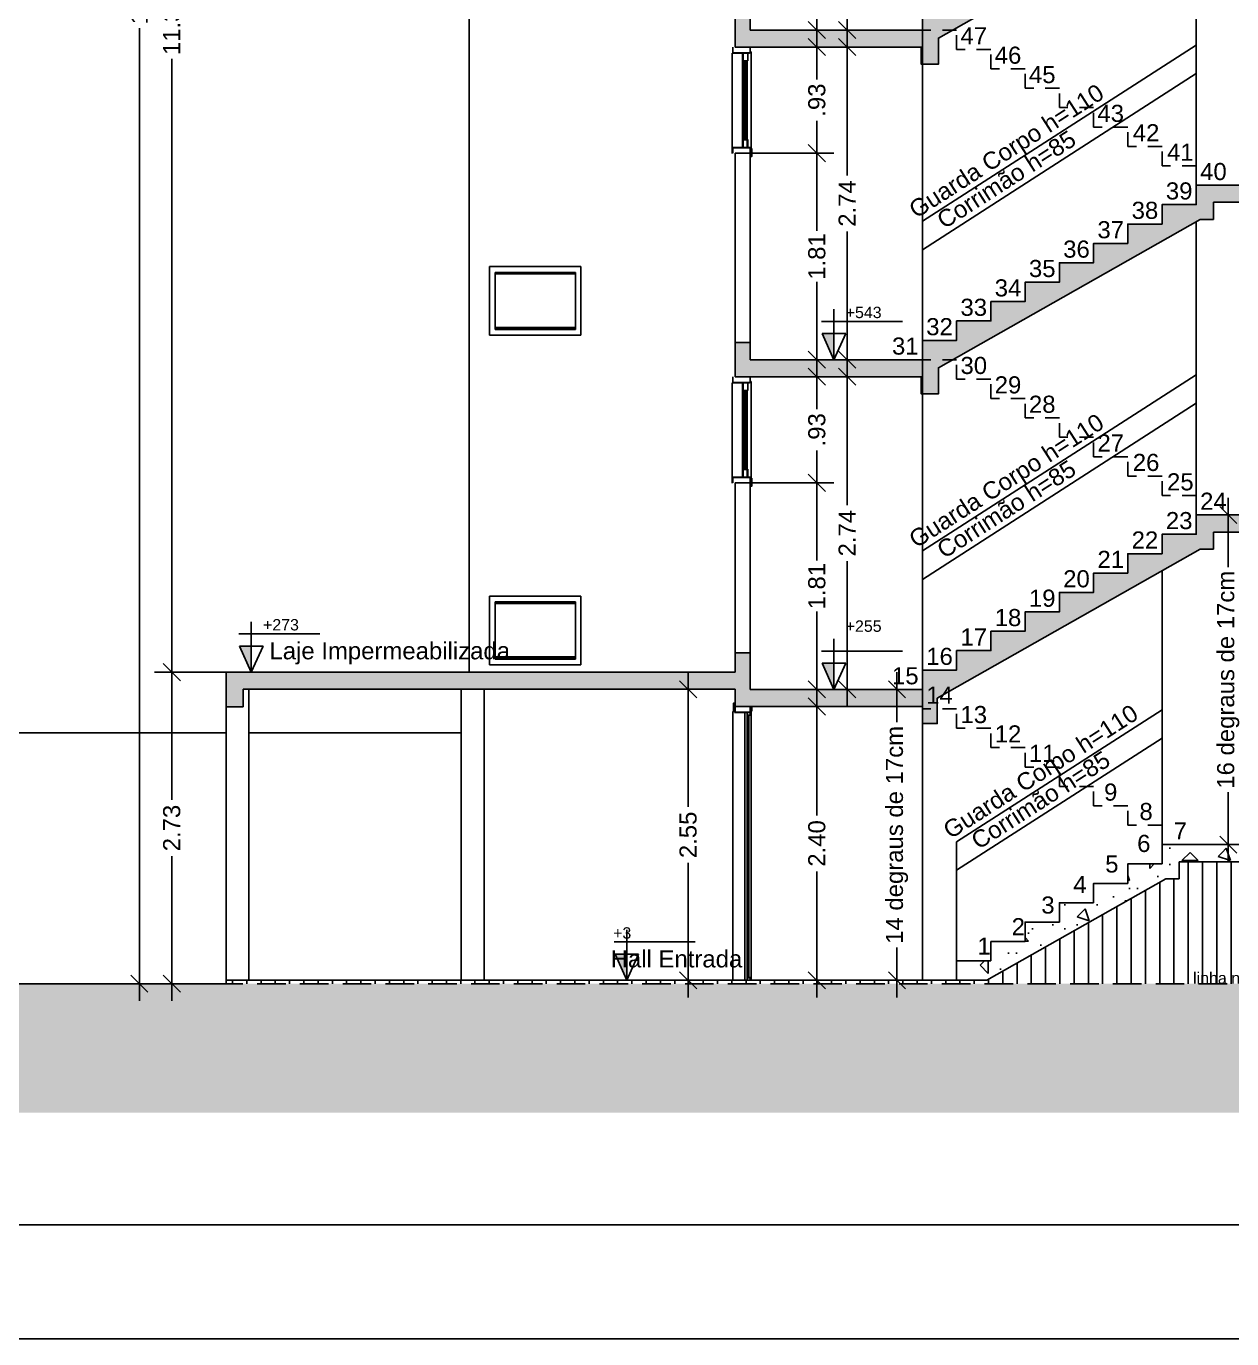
# Model space of a CAD drawing. Extents: x -120 to 1117, y 5 to 675.
# Drawn here: x 130.17 to 140.73, y 69.4 to 80.91 of the extents above; entities that cross this region are included whole.
import ezdxf
from ezdxf.enums import TextEntityAlignment as Align

# ---------------------------------------------------------------- set-up
doc = ezdxf.new("R2010")
doc.units = 0
doc.header["$MEASUREMENT"] = 0
doc.linetypes.add('HIDDEN', pattern=[0.375, 0.25, -0.125])
doc.layers.get('0').update_dxf_attribs({"linetype": 'CONTINUOUS'})
doc.layers.get('DEFPOINTS').update_dxf_attribs({"linetype": 'CONTINUOUS'})
for name, color, linetype in [('carimbo', 4, 'CONTINUOUS'), ('cota', 1, 'CONTINUOUS'), ('ESQUADRIA', 7, 'CONTINUOUS'), ('LINVISTA', 4, 'CONTINUOUS'), ('nivel', 4, 'CONTINUOUS'), ('parede', 2, 'CONTINUOUS'), ('projecao', 4, 'HIDDEN'), ('texto', 7, 'CONTINUOUS')]:
    doc.layers.add(name, color=color, linetype=linetype)
doc.styles.add('PADRAO_TXT', font='arial.ttf')
doc.styles.get("Standard").update_dxf_attribs({"font": 'arial.ttf'})
doc.dimstyles.new('cotass', dxfattribs={"dimtxt": 0.15, "dimasz": 0.15, "dimexe": 0.15, "dimexo": 0, "dimgap": 0.05, "dimtad": 0, "dimzin": 4, "dimdsep": 46, "dimtxsty": 'Standard', "dimblk": 'OBLIQUE', "dimcen": 0, "dimdle": 0.15, "dimclrd": 256, "dimclrt": 4, "dimadec": 0, "dimazin": 1, "dimtfac": 1, "dimtix": 1, "dimtofl": 0, "dimtmove": 0, "dimatfit": 3, "dimldrblk": 'OPEN30', "dimfxl": 0, "dimtolj": 1, "dimtzin": 0, "dimlwd": -1, "dimarcsym": 0})
pattern_1 = [(90, (89.1, 64.6121), (-0.70711, 0.70711), [0.14142, -0.28285, 0.07071, -0.42426, 0.14142, -0.3535536]), (180, (89.52426, 65.1071), (-0.70711, -0.70711), [0.141421, -0.21213, 0.07071, -0.35355, 0.141421, -0.4949816]), (108.43495, (89.1, 64.4), (-0.7071068, 0.7071068), [0.1118, -0.4472, 0.1118, -0.447234]), (161.56505, (89.1, 64.4), (-0.7071068, 0.7071068), [0.1118, -0.4472, 0.1118, -0.447234]), (45, (89.0293, 64.4707), (-0.707107, 0.707107), [0.05, -0.4, 0.1, -0.4, 0.05]), (45, (88.9232, 64.5768), (-0.707107, 0.707107), [-0.15, 0.1, -0.4, 0, -0.35, 0]), (45, (88.8879, 64.6121), (-0.707107, 0.707107), [-0.4, 0, -0.3, 0.1, -0.2, 0]), (45, (88.7818, 64.7182), (-0.707107, 0.707107), [-0.2, 0, -0.25, 0.1, -0.45, 0]), (45, (88.6757, 64.8243), (-0.707107, 0.707107), [-0.2, 0.1, -0.4, 0.1, -0.2, 0]), (45, (88.499, 65.001), (-0.707107, 0.707107), [-0.15, 0.1, -0.2, 0, -0.55, 0]), (45, (88.4636, 65.0364), (-0.707107, 0.707107), [-0.2, 0, -0.6, 0.1, -0.1, 0]), (135, (88.9939, 64.5768), (-0.707107, -0.707107), [-0.3, 0, -0.3, 0, -0.4, 0]), (135, (89.2061, 64.5061), (-0.707107, -0.707107), [-0.15, 0.1, -0.4, 0, -0.35, 0]), (135, (89.2768, 64.5768), (-0.707107, -0.707107), [-0.4, 0, -0.35, 0.1, -0.15, 0]), (135, (89.6657, 64.9657), (-0.707107, -0.707107), [-0.2, 0.1, -0.5, 0.1, -0.1, 0]), (135, (89.1, 64.5414), (-0.707107, -0.707107), [-0.3, 0, -0.35, 0, -0.35, 0]), (135, (89.1707, 64.6121), (-0.707107, -0.707107), [-0.25, 0, -0.55, 0, -0.2, 0]), (135, (89.2061, 64.7182), (-0.707107, -0.707107), [-0.5, 0, -0.15, 0, -0.35, 0]), (135, (89.3121, 64.6828), (-0.707107, -0.707107), [-0.45, 0, -0.2, 0, -0.25, 0]), (135, (89.2768, 64.8596), (-0.707107, -0.707107), [-0.4, 0, -0.15, 0, -0.4, 0]), (135, (89.2768, 64.9303), (-0.707107, -0.707107), [-0.45, 0, -0.2, 0, -0.35, 0]), (135, (89.4889, 64.7889), (-0.707107, -0.707107), [-0.6, 0, -0.25, 0, -0.15, 0]), (135, (89.4182, 64.9303), (-0.707107, -0.707107), [-0.2, 0, -0.4, 0, -0.4, 0]), (135, (89.4889, 64.9303), (-0.707107, -0.707107), [-0.45, 0, -0.25, 0, -0.3, 0]), (135, (89.5596, 64.9303), (-0.707107, -0.707107), [-0.4, 0, -0.3, 0, -0.3, 0]), (135, (89.595, 65.0364), (-0.707107, -0.707107), [-0.3, 0, -0.3, 0, -0.4, 0]), (135, (89.6303, 65.1425), (-0.707107, -0.707107), [-0.4, 0, -0.2, 0, -0.4, 0]), (135, (89.6303, 65.2132), (-0.707107, -0.707107), [-0.15, 0, -0.6, 0, -0.25, 0])]

# ---------------------------------------------------------------- blocks, each defined once
blk = doc.blocks.new('Nivel-L')
at = {"layer": 'nivel'}
blk.add_hatch(color=256, dxfattribs=at).paths.add_polyline_path([(0, 0), (0.103, 0.229), (0, 0.229)])
for p, q in [((0, 0.443), (0, 0)), ((0.109, 0.336), (-0.6, 0.336)), ((0, 0), (-0.103, 0.229)), ((-0.103, 0.229), (0.103, 0.229)), ((0.103, 0.229), (0, 0))]:
    blk.add_line(p, q, dxfattribs=at)
blk = doc.blocks.new('A1')
blk.add_lwpolyline([(841, 0), (0, 0), (0, 594), (841, 594)], close=True)
at = {"color": 2}
blk.add_lwpolyline([(831, 10), (831, 584), (30, 584), (30, 10), (831, 10)], dxfattribs=at)
blk = doc.blocks.new('_Oblique')
at = {"color": 0, "linetype": 'ByBlock', "lineweight": -2}
blk.add_line((-0.5, -0.5), (0.5, 0.5), dxfattribs=at)
blk = doc.blocks.new('*D694')
at = {"layer": 'cota', "transparency": 16777216}
for p, q in [((137.096, 75.092), (137.096, 73.987)), ((137.096, 72.392), (137.096, 73.496))]:
    blk.add_line(p, q, dxfattribs=at)
at = {"layer": 'cota', "color": 0, "lineweight": -2, "transparency": 16777216}
for p, q in [((136.592, 74.942), (137.246, 74.942)), ((136.592, 72.542), (137.246, 72.542))]:
    blk.add_line(p, q, dxfattribs=at)
at = {"layer": 'DEFPOINTS', "color": 0, "transparency": 16777216}
for p in [(136.592, 74.942), (137.096, 74.942), (136.592, 72.542)]:
    blk.add_point(p, dxfattribs=at)
at = {"layer": 'cota', "transparency": 16777216, "xscale": 0.15, "yscale": 0.15, "zscale": 0.15}
for p, rotation in [((137.096, 74.942), 90), ((137.096, 72.542), 270)]:
    blk.add_blockref('_Oblique', p, dxfattribs=dict(at, rotation=rotation))
at = {"layer": 'cota', "color": 4, "transparency": 16777216, "insert": (137.096, 73.742), "char_height": 0.15, "attachment_point": 5, "rotation": 90}
blk.add_mtext('\\A1;2.40', dxfattribs=at)
blk = doc.blocks.new('_Open30')
at = {"color": 0, "linetype": 'ByBlock', "lineweight": -2}
for p, q in [((-1, 0.268), (0, 0)), ((0, 0), (-1, -0.268)), ((0, 0), (-1, 0))]:
    blk.add_line(p, q, dxfattribs=at)
blk = doc.blocks.new('*D695')
at = {"layer": 'cota', "transparency": 16777216}
for p, q in [((137.798, 75.242), (137.798, 74.804)), ((137.798, 72.392), (137.798, 72.83))]:
    blk.add_line(p, q, dxfattribs=at)
at = {"layer": 'cota', "color": 0, "lineweight": -2, "transparency": 16777216}
for p, q in [((138.021, 75.092), (137.648, 75.092)), ((138.161, 72.542), (137.648, 72.542))]:
    blk.add_line(p, q, dxfattribs=at)
at = {"layer": 'DEFPOINTS', "color": 0, "transparency": 16777216}
for p in [(137.798, 75.092), (138.021, 75.092), (138.161, 72.542)]:
    blk.add_point(p, dxfattribs=at)
at = {"layer": 'cota', "transparency": 16777216, "xscale": 0.15, "yscale": 0.15, "zscale": 0.15}
for p, rotation in [((137.798, 75.092), 90), ((137.798, 72.542), 270)]:
    blk.add_blockref('_Oblique', p, dxfattribs=dict(at, rotation=rotation))
at = {"layer": 'cota', "color": 4, "transparency": 16777216, "insert": (137.798, 73.817), "char_height": 0.15, "attachment_point": 5, "rotation": 90}
blk.add_mtext('\\A1;14 degraus de 17cm', dxfattribs=at)
blk = doc.blocks.new('*D696')
at = {"layer": 'cota', "transparency": 16777216}
for p, q in [((140.701, 76.772), (140.701, 76.164)), ((140.701, 73.582), (140.701, 74.19))]:
    blk.add_line(p, q, dxfattribs=at)
at = {"layer": 'cota', "color": 0, "lineweight": -2, "transparency": 16777216}
for p, q in [((140.421, 76.622), (140.851, 76.622)), ((140.121, 73.732), (140.851, 73.732))]:
    blk.add_line(p, q, dxfattribs=at)
at = {"layer": 'DEFPOINTS', "color": 0, "transparency": 16777216}
for p in [(140.421, 76.622), (140.701, 76.622), (140.121, 73.732)]:
    blk.add_point(p, dxfattribs=at)
at = {"layer": 'cota', "transparency": 16777216, "xscale": 0.15, "yscale": 0.15, "zscale": 0.15}
for p, rotation in [((140.701, 76.622), 90), ((140.701, 73.732), 270)]:
    blk.add_blockref('_Oblique', p, dxfattribs=dict(at, rotation=rotation))
at = {"layer": 'cota', "color": 4, "transparency": 16777216, "insert": (140.701, 75.177), "char_height": 0.15, "attachment_point": 5, "rotation": 90}
blk.add_mtext('\\A1;16 degraus de 17cm', dxfattribs=at)
blk = doc.blocks.new('*D701')
at = {"layer": 'cota', "transparency": 16777216}
for p, q in [((137.096, 82.833), (137.096, 82.001)), ((137.096, 80.722), (137.096, 81.554))]:
    blk.add_line(p, q, dxfattribs=at)
at = {"layer": 'cota', "color": 0, "lineweight": -2, "transparency": 16777216}
for p, q in [((136.511, 82.683), (137.246, 82.683)), ((136.511, 80.872), (137.246, 80.872))]:
    blk.add_line(p, q, dxfattribs=at)
at = {"layer": 'DEFPOINTS', "color": 0, "transparency": 16777216}
for p in [(136.511, 82.683), (137.096, 82.683), (136.511, 80.872)]:
    blk.add_point(p, dxfattribs=at)
at = {"layer": 'cota', "transparency": 16777216, "xscale": 0.15, "yscale": 0.15, "zscale": 0.15}
for p, rotation in [((137.096, 82.683), 90), ((137.096, 80.872), 270)]:
    blk.add_blockref('_Oblique', p, dxfattribs=dict(at, rotation=rotation))
at = {"layer": 'cota', "color": 4, "transparency": 16777216, "insert": (137.096, 81.777), "char_height": 0.15, "attachment_point": 5, "rotation": 90}
blk.add_mtext('\\A1;1.81', dxfattribs=at)
blk = doc.blocks.new('*D703')
at = {"layer": 'cota', "transparency": 16777216}
for p, q in [((137.361, 83.763), (137.361, 82.488)), ((137.361, 80.722), (137.361, 81.996))]:
    blk.add_line(p, q, dxfattribs=at)
at = {"layer": 'cota', "color": 0, "lineweight": -2, "transparency": 16777216}
for p, q in [((136.511, 83.613), (137.511, 83.613)), ((136.511, 80.872), (137.511, 80.872))]:
    blk.add_line(p, q, dxfattribs=at)
at = {"layer": 'DEFPOINTS', "color": 0, "transparency": 16777216}
for p in [(136.511, 83.613), (136.511, 80.872), (137.361, 80.872)]:
    blk.add_point(p, dxfattribs=at)
at = {"layer": 'cota', "transparency": 16777216, "xscale": 0.15, "yscale": 0.15, "zscale": 0.15}
for p, rotation in [((137.361, 83.613), 90), ((137.361, 80.872), 270)]:
    blk.add_blockref('_Oblique', p, dxfattribs=dict(at, rotation=rotation))
at = {"layer": 'cota', "color": 4, "transparency": 16777216, "insert": (137.361, 82.242), "char_height": 0.15, "attachment_point": 5, "rotation": 90}
blk.add_mtext('\\A1;2.74', dxfattribs=at)
blk = doc.blocks.new('*D704')
at = {"layer": 'cota', "transparency": 16777216}
for p, q in [((137.096, 79.943), (137.096, 79.111)), ((137.096, 77.832), (137.096, 78.664))]:
    blk.add_line(p, q, dxfattribs=at)
at = {"layer": 'cota', "color": 0, "lineweight": -2, "transparency": 16777216}
for p, q in [((136.511, 79.793), (137.246, 79.793)), ((136.511, 77.982), (137.246, 77.982))]:
    blk.add_line(p, q, dxfattribs=at)
at = {"layer": 'DEFPOINTS', "color": 0, "transparency": 16777216}
for p in [(136.511, 79.793), (137.096, 79.793), (136.511, 77.982)]:
    blk.add_point(p, dxfattribs=at)
at = {"layer": 'cota', "transparency": 16777216, "xscale": 0.15, "yscale": 0.15, "zscale": 0.15}
for p, rotation in [((137.096, 79.793), 90), ((137.096, 77.982), 270)]:
    blk.add_blockref('_Oblique', p, dxfattribs=dict(at, rotation=rotation))
at = {"layer": 'cota', "color": 4, "transparency": 16777216, "insert": (137.096, 78.887), "char_height": 0.15, "attachment_point": 5, "rotation": 90}
blk.add_mtext('\\A1;1.81', dxfattribs=at)
blk = doc.blocks.new('*D705')
at = {"layer": 'cota', "transparency": 16777216}
for p, q in [((137.096, 80.873), (137.096, 80.439)), ((137.096, 79.643), (137.096, 80.077))]:
    blk.add_line(p, q, dxfattribs=at)
at = {"layer": 'cota', "color": 0, "lineweight": -2, "transparency": 16777216}
for p, q in [((136.511, 80.723), (137.246, 80.723)), ((136.511, 79.793), (137.246, 79.793))]:
    blk.add_line(p, q, dxfattribs=at)
at = {"layer": 'DEFPOINTS', "color": 0, "transparency": 16777216}
for p in [(136.511, 80.723), (137.096, 80.723), (136.511, 79.793)]:
    blk.add_point(p, dxfattribs=at)
at = {"layer": 'cota', "transparency": 16777216, "xscale": 0.15, "yscale": 0.15, "zscale": 0.15}
for p, rotation in [((137.096, 80.723), 90), ((137.096, 79.793), 270)]:
    blk.add_blockref('_Oblique', p, dxfattribs=dict(at, rotation=rotation))
at = {"layer": 'cota', "color": 4, "transparency": 16777216, "insert": (137.096, 80.258), "char_height": 0.15, "attachment_point": 5, "rotation": 90}
blk.add_mtext('\\A1;.93', dxfattribs=at)
blk = doc.blocks.new('*D706')
at = {"layer": 'cota', "transparency": 16777216}
for p, q in [((137.361, 80.873), (137.361, 79.598)), ((137.361, 77.832), (137.361, 79.106))]:
    blk.add_line(p, q, dxfattribs=at)
at = {"layer": 'cota', "color": 0, "lineweight": -2, "transparency": 16777216}
for p, q in [((136.511, 80.723), (137.511, 80.723)), ((136.511, 77.982), (137.511, 77.982))]:
    blk.add_line(p, q, dxfattribs=at)
at = {"layer": 'DEFPOINTS', "color": 0, "transparency": 16777216}
for p in [(136.511, 80.723), (136.511, 77.982), (137.361, 77.982)]:
    blk.add_point(p, dxfattribs=at)
at = {"layer": 'cota', "transparency": 16777216, "xscale": 0.15, "yscale": 0.15, "zscale": 0.15}
for p, rotation in [((137.361, 80.723), 90), ((137.361, 77.982), 270)]:
    blk.add_blockref('_Oblique', p, dxfattribs=dict(at, rotation=rotation))
at = {"layer": 'cota', "color": 4, "transparency": 16777216, "insert": (137.361, 79.352), "char_height": 0.15, "attachment_point": 5, "rotation": 90}
blk.add_mtext('\\A1;2.74', dxfattribs=at)
blk = doc.blocks.new('*D707')
at = {"layer": 'cota', "transparency": 16777216}
for p, q in [((137.096, 77.053), (137.096, 76.221)), ((137.096, 74.942), (137.096, 75.774))]:
    blk.add_line(p, q, dxfattribs=at)
at = {"layer": 'cota', "color": 0, "lineweight": -2, "transparency": 16777216}
for p, q in [((136.511, 76.903), (137.246, 76.903)), ((136.511, 75.092), (137.246, 75.092))]:
    blk.add_line(p, q, dxfattribs=at)
at = {"layer": 'DEFPOINTS', "color": 0, "transparency": 16777216}
for p in [(136.511, 76.903), (137.096, 76.903), (136.511, 75.092)]:
    blk.add_point(p, dxfattribs=at)
at = {"layer": 'cota', "transparency": 16777216, "xscale": 0.15, "yscale": 0.15, "zscale": 0.15}
for p, rotation in [((137.096, 76.903), 90), ((137.096, 75.092), 270)]:
    blk.add_blockref('_Oblique', p, dxfattribs=dict(at, rotation=rotation))
at = {"layer": 'cota', "color": 4, "transparency": 16777216, "insert": (137.096, 75.997), "char_height": 0.15, "attachment_point": 5, "rotation": 90}
blk.add_mtext('\\A1;1.81', dxfattribs=at)
blk = doc.blocks.new('*D708')
at = {"layer": 'cota', "transparency": 16777216}
for p, q in [((137.096, 77.983), (137.096, 77.549)), ((137.096, 76.753), (137.096, 77.187))]:
    blk.add_line(p, q, dxfattribs=at)
at = {"layer": 'cota', "color": 0, "lineweight": -2, "transparency": 16777216}
for p, q in [((136.511, 77.833), (137.246, 77.833)), ((136.511, 76.903), (137.246, 76.903))]:
    blk.add_line(p, q, dxfattribs=at)
at = {"layer": 'DEFPOINTS', "color": 0, "transparency": 16777216}
for p in [(136.511, 77.833), (137.096, 77.833), (136.511, 76.903)]:
    blk.add_point(p, dxfattribs=at)
at = {"layer": 'cota', "transparency": 16777216, "xscale": 0.15, "yscale": 0.15, "zscale": 0.15}
for p, rotation in [((137.096, 77.833), 90), ((137.096, 76.903), 270)]:
    blk.add_blockref('_Oblique', p, dxfattribs=dict(at, rotation=rotation))
at = {"layer": 'cota', "color": 4, "transparency": 16777216, "insert": (137.096, 77.368), "char_height": 0.15, "attachment_point": 5, "rotation": 90}
blk.add_mtext('\\A1;.93', dxfattribs=at)
blk = doc.blocks.new('*D709')
at = {"layer": 'cota', "transparency": 16777216}
for p, q in [((137.361, 77.983), (137.361, 76.708)), ((137.361, 74.942), (137.361, 76.216))]:
    blk.add_line(p, q, dxfattribs=at)
at = {"layer": 'cota', "color": 0, "lineweight": -2, "transparency": 16777216}
for p, q in [((136.511, 77.833), (137.511, 77.833)), ((136.511, 75.092), (137.511, 75.092))]:
    blk.add_line(p, q, dxfattribs=at)
at = {"layer": 'DEFPOINTS', "color": 0, "transparency": 16777216}
for p in [(136.511, 77.833), (136.511, 75.092), (137.361, 75.092)]:
    blk.add_point(p, dxfattribs=at)
at = {"layer": 'cota', "transparency": 16777216, "xscale": 0.15, "yscale": 0.15, "zscale": 0.15}
for p, rotation in [((137.361, 77.833), 90), ((137.361, 75.092), 270)]:
    blk.add_blockref('_Oblique', p, dxfattribs=dict(at, rotation=rotation))
at = {"layer": 'cota', "color": 4, "transparency": 16777216, "insert": (137.361, 76.462), "char_height": 0.15, "attachment_point": 5, "rotation": 90}
blk.add_mtext('\\A1;2.74', dxfattribs=at)
blk = doc.blocks.new('*D659')
at = {"layer": 'cota', "transparency": 16777216}
for p, q in [((135.968, 75.243), (135.968, 74.064)), ((135.968, 72.392), (135.968, 73.571))]:
    blk.add_line(p, q, dxfattribs=at)
at = {"layer": 'cota', "color": 0, "lineweight": -2, "transparency": 16777216}
for p, q in [((136.381, 75.093), (135.818, 75.093)), ((136.381, 72.542), (135.818, 72.542))]:
    blk.add_line(p, q, dxfattribs=at)
at = {"layer": 'DEFPOINTS', "color": 0, "transparency": 16777216}
for p in [(136.381, 75.093), (135.968, 72.542), (136.381, 72.542)]:
    blk.add_point(p, dxfattribs=at)
at = {"layer": 'cota', "transparency": 16777216, "xscale": 0.15, "yscale": 0.15, "zscale": 0.15}
for p, rotation in [((135.968, 75.093), 90), ((135.968, 72.542), 270)]:
    blk.add_blockref('_Oblique', p, dxfattribs=dict(at, rotation=rotation))
at = {"layer": 'cota', "color": 4, "transparency": 16777216, "insert": (135.968, 73.817), "char_height": 0.15, "attachment_point": 5, "rotation": 90}
blk.add_mtext('\\A1;2.55', dxfattribs=at)
blk = doc.blocks.new('*D660')
at = {"layer": 'cota', "transparency": 16777216}
for p, q in [((131.443, 75.393), (131.443, 74.123)), ((131.443, 72.362), (131.443, 73.631))]:
    blk.add_line(p, q, dxfattribs=at)
at = {"layer": 'cota', "color": 0, "lineweight": -2, "transparency": 16777216}
for p, q in [((131.92, 75.243), (131.293, 75.243)), ((131.92, 72.512), (131.293, 72.512))]:
    blk.add_line(p, q, dxfattribs=at)
at = {"layer": 'DEFPOINTS', "color": 0, "transparency": 16777216}
for p in [(131.92, 75.243), (131.443, 72.512), (131.92, 72.512)]:
    blk.add_point(p, dxfattribs=at)
at = {"layer": 'cota', "transparency": 16777216, "xscale": 0.15, "yscale": 0.15, "zscale": 0.15}
for p, rotation in [((131.443, 75.243), 90), ((131.443, 72.512), 270)]:
    blk.add_blockref('_Oblique', p, dxfattribs=dict(at, rotation=rotation))
at = {"layer": 'cota', "color": 4, "transparency": 16777216, "insert": (131.443, 73.877), "char_height": 0.15, "attachment_point": 5, "rotation": 90}
blk.add_mtext('\\A1;2.73', dxfattribs=at)
blk = doc.blocks.new('*D661')
at = {"layer": 'cota', "transparency": 16777216}
for p, q in [((131.443, 86.737), (131.443, 81.21)), ((131.443, 75.093), (131.443, 80.619))]:
    blk.add_line(p, q, dxfattribs=at)
at = {"layer": 'cota', "color": 0, "lineweight": -2, "transparency": 16777216}
for p, q in [((134.049, 86.587), (131.293, 86.587)), ((131.92, 75.243), (131.293, 75.243))]:
    blk.add_line(p, q, dxfattribs=at)
at = {"layer": 'DEFPOINTS', "color": 0, "transparency": 16777216}
for p in [(131.443, 86.587), (134.049, 86.587), (131.92, 75.243)]:
    blk.add_point(p, dxfattribs=at)
at = {"layer": 'cota', "transparency": 16777216, "xscale": 0.15, "yscale": 0.15, "zscale": 0.15}
for p, rotation in [((131.443, 86.587), 90), ((131.443, 75.243), 270)]:
    blk.add_blockref('_Oblique', p, dxfattribs=dict(at, rotation=rotation))
at = {"layer": 'cota', "color": 4, "transparency": 16777216, "insert": (131.443, 80.915), "char_height": 0.15, "attachment_point": 5, "rotation": 90}
blk.add_mtext('\\A1;11.34', dxfattribs=at)
blk = doc.blocks.new('*D663')
at = {"layer": 'cota', "transparency": 16777216}
for p, q in [((131.159, 90.006), (131.159, 81.48)), ((131.159, 72.362), (131.159, 80.888))]:
    blk.add_line(p, q, dxfattribs=at)
at = {"layer": 'cota', "color": 0, "lineweight": -2, "transparency": 16777216}
for p, q in [((136.381, 89.856), (131.009, 89.856)), ((131.92, 72.512), (131.009, 72.512))]:
    blk.add_line(p, q, dxfattribs=at)
at = {"layer": 'DEFPOINTS', "color": 0, "transparency": 16777216}
for p in [(136.381, 89.856), (131.159, 72.512), (131.92, 72.512)]:
    blk.add_point(p, dxfattribs=at)
at = {"layer": 'cota', "transparency": 16777216, "xscale": 0.15, "yscale": 0.15, "zscale": 0.15}
for p, rotation in [((131.159, 89.856), 90), ((131.159, 72.512), 270)]:
    blk.add_blockref('_Oblique', p, dxfattribs=dict(at, rotation=rotation))
at = {"layer": 'cota', "color": 4, "transparency": 16777216, "insert": (131.159, 81.184), "char_height": 0.15, "attachment_point": 5, "rotation": 90}
blk.add_mtext('\\A1;17.34', dxfattribs=at)

msp = doc.modelspace()

# ---------------------------------------------------------------- hatches: boundary and pattern name
at = {"layer": 'LINVISTA'}
h = msp.add_hatch(dxfattribs=at)
h.set_pattern_fill('CONCRETO', color=256, angle=45, style=0)
h.set_pattern_definition(pattern_1)
h.paths.add_polyline_path([(147.587, 82.402), (140.421, 82.402), (140.421, 82.232), (140.121, 82.232), (140.121, 82.062), (139.821, 82.062), (139.821, 81.892), (139.521, 81.892), (139.521, 81.722), (139.221, 81.722), (139.221, 81.552), (138.921, 81.552), (138.921, 81.382), (138.621, 81.382), (138.621, 81.212), (138.321, 81.212), (138.321, 81.042), (138.021, 81.042), (138.021, 80.872), (138.021, 80.573), (138.161, 80.573), (138.161, 80.802), (140.474, 82.113), (140.571, 82.113), (140.571, 82.252), (142.241, 82.252), (142.241, 82.102), (142.371, 82.102), (142.371, 82.252), (146.271, 82.252), (146.271, 82.102), (146.401, 82.102), (146.401, 82.252), (147.457, 82.252), (147.457, 82.102), (147.587, 82.102)])
h.paths.add_polyline_path([(138.021, 80.872), (136.511, 80.872), (136.511, 81.023), (136.381, 81.023), (136.381, 80.723), (138.011, 80.723), (138.011, 80.573), (138.021, 80.573)])
h = msp.add_hatch(dxfattribs=at)
h.set_pattern_fill('CONCRETO', color=256, angle=45, style=0)
h.set_pattern_definition(pattern_1)
h.paths.add_polyline_path([(147.587, 79.512), (140.421, 79.512), (140.421, 79.342), (140.121, 79.342), (140.121, 79.172), (139.821, 79.172), (139.821, 79.002), (139.521, 79.002), (139.521, 78.832), (139.221, 78.832), (139.221, 78.662), (138.921, 78.662), (138.921, 78.492), (138.621, 78.492), (138.621, 78.322), (138.321, 78.322), (138.321, 78.152), (138.021, 78.152), (138.021, 77.982), (138.021, 77.683), (138.161, 77.683), (138.161, 77.912), (140.454, 79.212), (140.571, 79.212), (140.571, 79.362), (142.241, 79.362), (142.241, 79.212), (142.371, 79.212), (142.371, 79.362), (146.271, 79.362), (146.271, 79.212), (146.401, 79.212), (146.401, 79.362), (147.457, 79.362), (147.457, 79.212), (147.587, 79.212)])
h.paths.add_polyline_path([(138.021, 77.982), (136.511, 77.982), (136.511, 78.132), (136.381, 78.132), (136.381, 77.833), (138.011, 77.833), (138.011, 77.683), (138.021, 77.683)])
h = msp.add_hatch(dxfattribs=at)
h.set_pattern_fill('CONCRETO', color=256, angle=45, style=0)
h.set_pattern_definition(pattern_1)
h.paths.add_polyline_path([(147.587, 76.622), (140.421, 76.622), (140.421, 76.452), (140.121, 76.452), (140.121, 76.282), (139.821, 76.282), (139.821, 76.112), (139.521, 76.112), (139.521, 75.942), (139.221, 75.942), (139.221, 75.772), (138.921, 75.772), (138.921, 75.602), (138.621, 75.602), (138.621, 75.432), (138.321, 75.432), (138.321, 75.262), (138.021, 75.262), (138.021, 75.092), (138.021, 74.792), (138.151, 74.792), (138.151, 75.016), (140.454, 76.322), (140.571, 76.322), (140.571, 76.472), (142.241, 76.472), (142.241, 76.322), (142.371, 76.322), (142.371, 76.472), (146.271, 76.472), (146.271, 76.322), (146.401, 76.322), (146.401, 76.472), (147.457, 76.472), (147.457, 76.322), (147.587, 76.322)])
h.paths.add_polyline_path([(138.021, 75.092), (136.511, 75.092), (136.511, 75.413), (136.381, 75.413), (136.381, 75.243), (131.92, 75.243), (131.92, 74.939), (132.07, 74.939), (132.07, 75.093), (136.381, 75.093), (136.381, 74.942), (138.021, 74.942)])
h = msp.add_hatch(dxfattribs=at)
h.set_pattern_fill('CONCRETO', color=256, angle=45, style=0)
h.set_pattern_definition(pattern_1)
h.paths.add_polyline_path([(146.401, 73.732), (140.121, 73.732), (140.121, 73.562), (139.821, 73.562), (139.821, 73.392), (139.521, 73.392), (139.521, 73.222), (139.221, 73.222), (139.221, 73.052), (138.921, 73.052), (138.921, 72.882), (138.621, 72.882), (138.621, 72.712), (138.321, 72.712), (138.321, 72.542), (138.584, 72.542), (140.154, 73.432), (140.271, 73.432), (140.271, 73.582), (142.241, 73.582), (142.241, 73.432), (142.371, 73.432), (142.371, 73.582), (146.271, 73.582), (146.271, 73.432), (146.401, 73.432)])
h = msp.add_hatch(dxfattribs=at)
h.set_pattern_fill('ANSI31', color=13, angle=45, style=0)
h.set_pattern_definition([(90, (89.1, 64.4), (-0.125, 3e-17), [])])
h.paths.add_polyline_path([(146.271, 73.582), (142.371, 73.582), (142.371, 73.432), (142.241, 73.432), (142.241, 73.582), (140.271, 73.582), (140.271, 73.432), (140.154, 73.432), (138.584, 72.542), (131.92, 72.542), (131.92, 72.512), (146.271, 72.512)])
h = msp.add_hatch(dxfattribs=at)
h.set_pattern_fill('EARTH', color=13, angle=45, style=0)
h.set_pattern_definition([(45, (89.1, 64.4), (3e-17, 0.3535534), [0.25, -0.25]), (45, (89.0337, 64.4663), (3e-17, 0.3535534), [0.25, -0.25]), (45, (88.96742, 64.53258), (3e-17, 0.3535534), [0.25, -0.25]), (135, (88.96742, 64.57678), (-0.3535534, 6e-17), [0.25, -0.25]), (135, (89.0337, 64.64307), (-0.3535534, 6e-17), [0.25, -0.25]), (135, (89.1, 64.70936), (-0.3535534, 6e-17), [0.25, -0.25])])
h.paths.add_polyline_path([(156.996, 72.412), (154.996, 72.362), (154.996, 72.482), (151.996, 72.512), (106.691, 72.512), (104.691, 72.512), (104.691, 71.382), (156.996, 71.382)])

# ---------------------------------------------------------------- linework, layer by layer
at = {"layer": 'ESQUADRIA'}
for points in [[(136.361, 80.723), (136.361, 80.673), (136.511, 80.673), (136.511, 80.723)], [(136.491, 80.603), (136.491, 80.673), (136.451, 80.673), (136.451, 80.603), (136.491, 80.603)], [(136.471, 80.598), (136.471, 79.91)], [(136.491, 79.913), (136.491, 79.843), (136.451, 79.843), (136.451, 79.913), (136.491, 79.913)], [(136.361, 79.793), (136.361, 79.843), (136.511, 79.843), (136.511, 79.793)], [(136.511, 79.833), (136.526, 79.833), (136.526, 79.763), (136.511, 79.763)], [(136.361, 77.833), (136.361, 77.783), (136.511, 77.783), (136.511, 77.833)], [(136.491, 77.713), (136.491, 77.783), (136.451, 77.783), (136.451, 77.713), (136.491, 77.713)], [(136.471, 77.708), (136.471, 77.02)], [(136.491, 77.023), (136.491, 76.953), (136.451, 76.953), (136.451, 77.023), (136.491, 77.023)], [(136.361, 76.903), (136.361, 76.953), (136.511, 76.953), (136.511, 76.903)], [(136.511, 76.943), (136.526, 76.943), (136.526, 76.873), (136.511, 76.873)], [(136.381, 74.972), (136.366, 74.972), (136.366, 74.902), (136.381, 74.902)], [(136.381, 74.942), (136.381, 74.892), (136.511, 74.892), (136.511, 74.942)], [(136.511, 74.902), (136.526, 74.902), (136.526, 74.942)], [(136.511, 74.867), (136.511, 74.892), (136.486, 74.892), (136.486, 74.867), (136.511, 74.867)], [(136.499, 74.863), (136.499, 73.105), (136.499, 72.568)], [(136.511, 72.568), (136.511, 72.543), (136.486, 72.543), (136.486, 72.568), (136.511, 72.568)]]:
    msp.add_lwpolyline(points, dxfattribs=at)
at = {"layer": 'LINVISTA'}
for p, q in [((134.049, 75.243), (134.049, 86.587)), ((138.021, 72.542), (138.021, 85.839)), ((140.421, 82.083), (140.421, 79.342)), ((136.506, 80.671), (136.354, 80.671)), ((136.354, 79.79), (136.354, 80.671)), ((136.444, 80.671), (136.444, 79.841)), ((136.506, 80.681), (136.52, 80.681)), ((136.52, 80.681), (136.52, 79.758)), ((136.451, 79.841), (136.451, 80.598)), ((136.485, 80.598), (136.451, 80.598)), ((136.465, 80.598), (136.465, 79.91)), ((136.485, 79.841), (136.485, 80.598)), ((136.451, 79.91), (136.485, 79.91)), ((136.354, 79.841), (136.506, 79.841)), ((136.506, 79.832), (136.52, 79.832)), ((140.421, 79.193), (140.421, 76.452)), ((135.028, 78.799), (134.228, 78.799)), ((134.228, 78.799), (134.228, 78.197)), ((134.98, 78.748), (134.277, 78.748)), ((134.277, 78.748), (134.277, 78.247)), ((134.98, 78.734), (134.277, 78.734)), ((134.98, 78.247), (134.98, 78.748)), ((135.028, 78.197), (135.028, 78.799)), ((134.277, 78.266), (134.98, 78.266)), ((134.98, 78.252), (134.277, 78.252)), ((134.277, 78.247), (134.98, 78.247)), ((134.228, 78.197), (135.028, 78.197)), ((136.506, 77.781), (136.354, 77.781)), ((136.354, 76.9), (136.354, 77.781)), ((136.444, 77.781), (136.444, 76.951)), ((136.506, 77.791), (136.52, 77.791)), ((136.52, 77.791), (136.52, 76.868)), ((136.451, 76.951), (136.451, 77.708)), ((136.485, 77.708), (136.451, 77.708)), ((136.465, 77.708), (136.465, 77.02)), ((136.485, 76.951), (136.485, 77.708)), ((136.451, 77.02), (136.485, 77.02)), ((136.354, 76.951), (136.506, 76.951)), ((136.506, 76.942), (136.52, 76.942)), ((140.121, 76.133), (140.121, 73.732)), ((135.028, 75.909), (134.228, 75.909)), ((134.228, 75.909), (134.228, 75.308)), ((134.98, 75.859), (134.277, 75.859)), ((134.277, 75.859), (134.277, 75.358)), ((134.98, 75.845), (134.277, 75.845)), ((134.98, 75.358), (134.98, 75.859)), ((135.028, 75.308), (135.028, 75.909)), ((134.277, 75.377), (134.98, 75.377)), ((134.98, 75.363), (134.277, 75.363)), ((134.228, 75.308), (135.028, 75.308)), ((134.277, 75.358), (134.98, 75.358)), ((131.92, 72.542), (131.92, 75.239)), ((132.119, 75.093), (132.119, 72.542)), ((133.98, 72.542), (133.98, 75.093)), ((134.18, 75.093), (134.18, 72.542)), ((136.361, 74.899), (136.361, 72.542)), ((136.375, 74.899), (136.361, 74.899)), ((136.506, 74.89), (136.375, 74.89)), ((136.465, 74.89), (136.465, 72.542)), ((136.485, 72.542), (136.485, 74.863)), ((136.485, 74.863), (136.506, 74.863)), ((136.492, 72.565), (136.492, 74.863)), ((136.506, 74.899), (136.52, 74.899)), ((136.52, 72.542), (136.52, 74.899)), ((131.92, 74.712), (106.841, 74.712)), ((133.98, 74.712), (132.119, 74.712)), ((136.485, 72.565), (136.506, 72.565))]:
    msp.add_line(p, q, dxfattribs=at)
at = {"layer": 'parede'}
for p, q in [((136.381, 80.723), (136.381, 82.683)), ((136.511, 80.872), (136.511, 82.683)), ((140.421, 80.74), (138.021, 79.197)), ((140.421, 79.512), (140.421, 80.74)), ((140.421, 80.49), (138.021, 78.947)), ((136.381, 77.832), (136.381, 79.793)), ((136.511, 79.793), (136.381, 79.793)), ((136.511, 77.982), (136.511, 79.793)), ((147.587, 79.512), (140.421, 79.512)), ((140.571, 79.362), (142.241, 79.362)), ((140.571, 79.362), (140.571, 79.212)), ((138.021, 78.152), (138.021, 79.197)), ((140.454, 79.212), (140.571, 79.212)), ((136.511, 78.132), (136.381, 78.132)), ((140.421, 77.85), (138.021, 76.307)), ((140.421, 76.622), (140.421, 77.85)), ((140.421, 77.6), (138.021, 76.057)), ((136.511, 76.903), (136.381, 76.903)), ((136.381, 75.243), (136.381, 76.903)), ((136.511, 75.092), (136.511, 76.903)), ((147.587, 76.622), (140.421, 76.622)), ((140.571, 76.472), (142.241, 76.472)), ((140.571, 76.472), (140.571, 76.322)), ((138.021, 75.262), (138.021, 76.307)), ((138.151, 75.016), (140.454, 76.322)), ((140.454, 76.322), (140.571, 76.322)), ((136.511, 75.413), (136.381, 75.413)), ((136.381, 75.243), (131.92, 75.243)), ((131.92, 75.243), (131.92, 74.939)), ((132.07, 75.093), (136.381, 75.093)), ((132.07, 74.939), (132.07, 75.093)), ((131.92, 74.939), (132.07, 74.939)), ((136.511, 74.942), (136.381, 74.942)), ((140.121, 74.914), (138.321, 73.757)), ((140.121, 73.792), (140.121, 74.914)), ((140.121, 74.664), (138.321, 73.507)), ((138.321, 72.712), (138.321, 73.757)), ((140.271, 73.582), (142.241, 73.582)), ((140.271, 73.582), (140.271, 73.432)), ((138.584, 72.542), (140.154, 73.432)), ((140.154, 73.432), (140.271, 73.432)), ((106.691, 72.512), (131.92, 72.512)), ((131.92, 72.542), (138.584, 72.542)), ((131.92, 72.542), (131.92, 72.512))]:
    msp.add_line(p, q, dxfattribs=at)
for points in [[(138.021, 80.872), (138.021, 81.042), (138.321, 81.042), (138.321, 81.212), (138.621, 81.212), (138.621, 81.382), (138.921, 81.382), (138.921, 81.552), (139.221, 81.552), (139.221, 81.722), (139.521, 81.722), (139.521, 81.892), (139.821, 81.892), (139.821, 82.062), (140.121, 82.062), (140.121, 82.232), (140.421, 82.232), (140.421, 82.402), (140.721, 82.402)], [(136.381, 80.723), (138.011, 80.723), (138.011, 80.573), (138.161, 80.573), (138.161, 80.802), (140.474, 82.113), (140.571, 82.113)], [(136.511, 80.872), (138.021, 80.872)], [(138.021, 77.982), (138.021, 78.152), (138.321, 78.152), (138.321, 78.322), (138.621, 78.322), (138.621, 78.492), (138.921, 78.492), (138.921, 78.662), (139.221, 78.662), (139.221, 78.832), (139.521, 78.832), (139.521, 79.002), (139.821, 79.002), (139.821, 79.172), (140.121, 79.172), (140.121, 79.342), (140.421, 79.342), (140.421, 79.512), (140.721, 79.512)], [(136.381, 77.833), (138.011, 77.833), (138.011, 77.683), (138.161, 77.683), (138.161, 77.912), (140.454, 79.212)], [(136.511, 77.982), (138.021, 77.982)], [(138.021, 75.092), (138.021, 75.262), (138.321, 75.262), (138.321, 75.432), (138.621, 75.432), (138.621, 75.602), (138.921, 75.602), (138.921, 75.772), (139.221, 75.772), (139.221, 75.942), (139.521, 75.942), (139.521, 76.112), (139.821, 76.112), (139.821, 76.282), (140.121, 76.282), (140.121, 76.452), (140.421, 76.452), (140.421, 76.622), (140.721, 76.622)], [(136.381, 75.093), (136.381, 74.942), (138.021, 74.942), (138.021, 74.792), (138.151, 74.792), (138.151, 75.016)], [(138.021, 75.092), (136.511, 75.092)], [(140.121, 73.732), (146.401, 73.732)], [(140.121, 73.562), (140.121, 73.732), (140.421, 73.732)], [(139.821, 73.392), (139.821, 73.562), (140.121, 73.562)], [(139.521, 73.222), (139.521, 73.392), (139.821, 73.392)], [(139.221, 73.052), (139.221, 73.222), (139.521, 73.222)], [(138.921, 72.882), (138.921, 73.052), (139.221, 73.052)], [(138.621, 72.712), (138.621, 72.882), (138.921, 72.882)], [(138.321, 72.542), (138.321, 72.712), (138.621, 72.712)]]:
    msp.add_lwpolyline(points, dxfattribs=at)
at = {"layer": 'projecao'}
msp.add_line((106.691, 72.512), (151.996, 72.512), dxfattribs=at)
at = {"layer": 'projecao', "ltscale": 0.5}
for points in [[(140.421, 79.512), (140.421, 79.682), (140.121, 79.682), (140.121, 79.852), (139.821, 79.852), (139.821, 80.022), (139.521, 80.022), (139.521, 80.192), (139.221, 80.192), (139.221, 80.362), (138.921, 80.362), (138.921, 80.532), (138.621, 80.532), (138.621, 80.702), (138.321, 80.702), (138.321, 80.872), (138.021, 80.872)], [(140.421, 76.622), (140.421, 76.792), (140.121, 76.792), (140.121, 76.962), (139.821, 76.962), (139.821, 77.132), (139.521, 77.132), (139.521, 77.302), (139.221, 77.302), (139.221, 77.472), (138.921, 77.472), (138.921, 77.642), (138.621, 77.642), (138.621, 77.812), (138.321, 77.812), (138.321, 77.982), (138.021, 77.982)], [(140.121, 73.732), (140.121, 73.902), (139.821, 73.902), (139.821, 74.072), (139.521, 74.072), (139.521, 74.242), (139.221, 74.242), (139.221, 74.412), (138.921, 74.412), (138.921, 74.582), (138.621, 74.582), (138.621, 74.752), (138.321, 74.752), (138.321, 74.922), (138.021, 74.922)]]:
    msp.add_lwpolyline(points, dxfattribs=at)

# ---------------------------------------------------------------- block references
at = {"layer": 'carimbo', "xscale": 0.1000000000003638, "yscale": 0.1000000000003638, "zscale": 0.1000000000003638}
msp.add_blockref('A1', (94.1, 69.4), dxfattribs=at)
at = {"layer": 'LINVISTA', "xscale": -1}
for p in [(137.246, 77.982), (132.14, 75.243), (137.246, 75.092), (135.43, 72.542)]:
    msp.add_blockref('Nivel-L', p, dxfattribs=at)

# ---------------------------------------------------------------- texts
at = {"layer": 'texto'}
for s, p in [('47', (138.471, 80.702)), ('46', (138.771, 80.532)), ('45', (139.071, 80.362)), ('43', (139.671, 80.022)), ('42', (139.981, 79.852)), ('41', (140.281, 79.682)), ('40', (140.571, 79.512)), ('39', (140.271, 79.342)), ('38', (139.971, 79.172)), ('37', (139.671, 79.002)), ('36', (139.371, 78.832)), ('35', (139.071, 78.662)), ('34', (138.771, 78.492)), ('33', (138.471, 78.322)), ('32', (138.171, 78.152)), ('31', (137.871, 77.982)), ('30', (138.471, 77.812)), ('29', (138.771, 77.642)), ('28', (139.071, 77.472)), ('27', (139.671, 77.132)), ('26', (139.981, 76.962)), ('25', (140.281, 76.792)), ('24', (140.571, 76.622)), ('23', (140.271, 76.452)), ('22', (139.971, 76.282)), ('21', (139.671, 76.112)), ('20', (139.371, 75.942)), ('19', (139.071, 75.772)), ('18', (138.771, 75.602)), ('17', (138.471, 75.432)), ('16', (138.171, 75.262)), ('15', (137.871, 75.092)), ('14', (138.171, 74.922)), ('13', (138.471, 74.752)), ('12', (138.771, 74.582)), ('11', (139.071, 74.412)), ('9', (139.671, 74.072)), ('8', (139.981, 73.902)), ('7', (140.281, 73.732)), ('6', (139.961, 73.622)), ('5', (139.681, 73.442)), ('4', (139.401, 73.262)), ('3', (139.121, 73.082)), ('2', (138.861, 72.892)), ('1', (138.561, 72.722))]:
    msp.add_text(s, height=0.15, dxfattribs=at).set_placement(p, align=Align.BOTTOM_CENTER)
for s, p in [('Guarda Corpo h=110', (138.821, 79.712)), ('Corrimão h=85', (138.821, 79.462)), ('Guarda Corpo h=110', (138.821, 76.822)), ('Corrimão h=85', (138.821, 76.572)), ('Guarda Corpo h=110', (139.121, 74.272)), ('Corrimão h=85', (139.121, 74.022))]:
    msp.add_text(s, height=0.15, rotation=32.7352, dxfattribs=at).set_placement(p, align=Align.BOTTOM_CENTER)
at = {"layer": 'texto', "style": 'PADRAO_TXT'}
for s, p in [('+543', (137.506, 78.317)), ('+273', (132.4, 75.579)), ('+255', (137.506, 75.567)), ('+3', (135.39, 72.877)), ('linha natural do terreno', (141.111, 72.482))]:
    msp.add_text(s, height=0.1, dxfattribs=at).set_placement(p, align=Align.BOTTOM_CENTER)
for s, p in [('Laje Impermeabilizada', (132.299, 75.506)), ('Hall Entrada', (135.289, 72.805))]:
    msp.add_text(s, height=0.15, dxfattribs=at).set_placement(p, align=Align.TOP_LEFT)

# ---------------------------------------------------------------- dimensions: what is measured, and where the dimension line sits
at = {"layer": 'cota'}
for base, p1, p2, picture, middle in [((131.159, 72.512), (136.381, 89.856), (131.92, 72.512), '*D663', (131.159, 81.184)), ((131.443, 86.587), (131.92, 75.243), (134.049, 86.587), '*D661', (131.443, 80.915)), ((137.361, 80.872), (136.511, 83.613), (136.511, 80.872), '*D703', (137.361, 82.242)), ((137.096, 82.683), (136.511, 80.872), (136.511, 82.683), '*D701', (137.096, 81.777)), ((137.096, 80.723), (136.511, 79.793), (136.511, 80.723), '*D705', (137.096, 80.258)), ((137.361, 77.982), (136.511, 80.723), (136.511, 77.982), '*D706', (137.361, 79.352)), ((137.096, 79.793), (136.511, 77.982), (136.511, 79.793), '*D704', (137.096, 78.887)), ((137.096, 77.833), (136.511, 76.903), (136.511, 77.833), '*D708', (137.096, 77.368)), ((137.361, 75.092), (136.511, 77.833), (136.511, 75.092), '*D709', (137.361, 76.462)), ((137.096, 76.903), (136.511, 75.092), (136.511, 76.903), '*D707', (137.096, 75.997)), ((131.443, 72.512), (131.92, 75.243), (131.92, 72.512), '*D660', (131.443, 73.877)), ((135.968, 72.542), (136.381, 75.093), (136.381, 72.542), '*D659', (135.968, 73.817)), ((137.096, 74.942), (136.592, 72.542), (136.592, 74.942), '*D694', (137.096, 73.742))]:
    dim = msp.add_linear_dim(base=base, p1=p1, p2=p2, angle=90, dimstyle='cotass', dxfattribs=at)
    dim.commit()
    dim.dimension.update_dxf_attribs({"geometry": picture, "text_midpoint": middle})
for base, p1, p2, text, picture, middle in [((140.701, 76.622), (140.121, 73.732), (140.421, 76.622), '16 degraus de 17cm', '*D696', (140.701, 75.177)), ((137.798, 75.092), (138.161, 72.542), (138.021, 75.092), '14 degraus de 17cm', '*D695', (137.798, 73.817))]:
    dim = msp.add_linear_dim(base=base, p1=p1, p2=p2, angle=90, text=text, dimstyle='cotass', dxfattribs=at)
    dim.commit()
    dim.dimension.update_dxf_attribs({"geometry": picture, "text_midpoint": middle})

doc.saveas('drawing.dxf')
